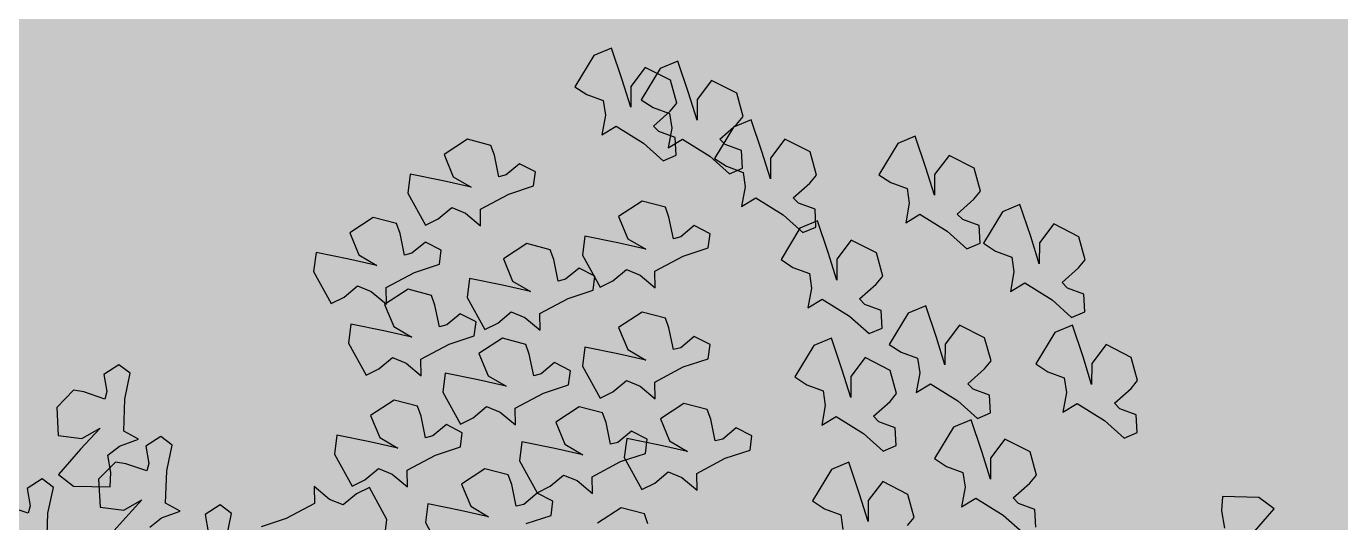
# Model space of a CAD drawing. Header units: millimetres. Extents: x -1042495 to -977915, y 3191218 to 3280168.
# Drawn here: x -1019653 to -1017791, y 3222428 to 3223131 of the extents above; entities that cross this region are included whole.
import ezdxf

# ---------------------------------------------------------------- set-up
doc = ezdxf.new("R2010")
doc.units = ezdxf.units.MM
for name, color, linetype in [('000 дорожки', 7, 'Continuous'), ('000 Привязки', 1, 'Continuous'), ('A绿-TXT', 252, 'Continuous')]:
    doc.layers.add(name, color=color, linetype=linetype)
doc.layers.add('кустарники лиственные', color=7, linetype='Continuous', lineweight=20, true_color=0x455c00)
doc.layers.add('мощение', color=251, linetype='Continuous', lineweight=0)

# ---------------------------------------------------------------- blocks, each defined once
blk = doc.blocks.new('A$C6E9D230D')
at = {"layer": 'A绿-TXT', "color": 254, "true_color": 0xfeeab9}
for p, q in [((1412.1, 2109.7), (1423.8, 2144.9)), ((1424.5, 2106.2), (1412.1, 2109.7)), ((1453.4, 2111.2), (1424.5, 2106.2)), ((1469.6, 2086.3), (1453.4, 2111.2)), ((1358.1, 2078), (1412, 2076.3)), ((1412, 2076.3), (1455.1, 2067.2)), ((1455.1, 2067.2), (1469.6, 2086.3)), ((1476.9, 2058.8), (1457.6, 2033.4)), ((1519.1, 2021.7), (1476.9, 2058.8)), ((1542.3, 2059.1), (1537.2, 2019.4)), ((1589.3, 2061.6), (1542.3, 2059.1)), ((1618, 2033.4), (1589.3, 2061.6)), ((1457.6, 2033.4), (1456.4, 1972.1)), ((1615.1, 2016.2), (1618, 2033.4)), ((1554.5, 1989), (1519.1, 2021.7)), ((1537.2, 2019.4), (1554.5, 1989)), ((1603.3, 1980.9), (1615.1, 2016.2)), ((1398.8, 1951.5), (1356.7, 1988.6)), ((1422.1, 1988.8), (1417, 1949.1)), ((1469.1, 1991.4), (1422.1, 1988.8)), ((1497.7, 1963.1), (1469.1, 1991.4)), ((1456.4, 1972.1), (1480.3, 1970.7)), ((1480.3, 1970.7), (1509.2, 1975.7)), ((1494.8, 1945.9), (1497.7, 1963.1)), ((1509.2, 1975.7), (1524.4, 1956.2)), ((1615.8, 1977.5), (1603.3, 1980.9)), ((1644.6, 1982.5), (1615.8, 1977.5)), ((1660.8, 1957.5), (1644.6, 1982.5)), ((1434.2, 1918.8), (1398.8, 1951.5)), ((1417, 1949.1), (1434.2, 1918.8)), ((1483.1, 1910.7), (1494.8, 1945.9)), ((1524.4, 1956.2), (1535.8, 1924.8)), ((1535.8, 1924.8), (1549.3, 1949.3)), ((1549.3, 1949.3), (1603.2, 1947.6)), ((1603.2, 1947.6), (1646.4, 1938.5)), ((1646.4, 1938.5), (1660.8, 1957.5)), ((1388.9, 1905.5), (1404.2, 1885.9)), ((1495.5, 1907.2), (1483.1, 1910.7)), ((1524.4, 1912.2), (1495.5, 1907.2)), ((1540.5, 1887.3), (1524.4, 1912.2)), ((1404.2, 1885.9), (1415.6, 1854.6)), ((1415.6, 1854.6), (1429.1, 1879.1)), ((1429.1, 1879.1), (1483, 1877.3)), ((1483, 1877.3), (1526.1, 1868.2)), ((1526.1, 1868.2), (1540.5, 1887.3)), ((1409.6, 1812.7), (1380.8, 1807.7)), ((1425.8, 1787.7), (1409.6, 1812.7)), ((1411.4, 1768.7), (1425.8, 1787.7)), ((1368.2, 1777.8), (1411.4, 1768.7)), ((1403.1, 1676.9), (1389.4, 1718.8)), ((1428.5, 1629.3), (1403.1, 1676.9)), ((1816.9, 1630.9), (1763.2, 1601.3)), ((1848.6, 1626.9), (1816.9, 1630.9)), ((1456.5, 1629.9), (1428.5, 1629.3)), ((1435, 1604.3), (1456.5, 1629.9)), ((1837.5, 1571.8), (1848.6, 1626.9)), ((1425.8, 1581.4), (1435, 1604.3)), ((1510.9, 1595.8), (1457.2, 1566.2)), ((1542.6, 1591.8), (1510.9, 1595.8)), ((1531.6, 1536.7), (1542.6, 1591.8)), ((1763.2, 1601.3), (1774, 1579.9)), ((1444.5, 1558.9), (1425.8, 1581.4)), ((1457.2, 1566.2), (1468, 1544.8)), ((1696.8, 1572.4), (1643, 1542.8)), ((1728.5, 1568.4), (1696.8, 1572.4)), ((1717.4, 1513.4), (1728.5, 1568.4)), ((1774, 1579.9), (1792.8, 1557.4)), ((1826.9, 1524.8), (1837.5, 1571.8)), ((1881.5, 1570.4), (1844.6, 1554.9)), ((1907.2, 1530.9), (1881.5, 1570.4)), ((1455.3, 1537.5), (1444.5, 1558.9)), ((1468, 1544.8), (1486.8, 1522.3)), ((1643, 1542.8), (1653.9, 1521.4)), ((1792.8, 1557.4), (1783.5, 1534.4)), ((1844.6, 1554.9), (1826.9, 1524.8)), ((1401.6, 1507.9), (1455.3, 1537.5)), ((1486.8, 1522.3), (1477.5, 1499.4)), ((1521, 1489.8), (1531.6, 1536.7)), ((1575.6, 1535.3), (1538.6, 1519.9)), ((1601.3, 1495.8), (1575.6, 1535.3)), ((1653.9, 1521.4), (1672.6, 1498.9)), ((1783.5, 1534.4), (1762, 1508.9)), ((1897.1, 1492), (1907.2, 1530.9)), ((1369.9, 1511.9), (1401.6, 1507.9)), ((1477.5, 1499.4), (1456.1, 1473.8)), ((1538.6, 1519.9), (1521, 1489.8)), ((1672.6, 1498.9), (1663.3, 1476)), ((1706.8, 1466.4), (1717.4, 1513.4)), ((1761.4, 1511.9), (1724.5, 1496.5)), ((1787.1, 1472.5), (1761.4, 1511.9)), ((1762, 1508.9), (1790, 1509.4)), ((1790, 1509.4), (1815.4, 1461.9)), ((1591.1, 1456.9), (1601.3, 1495.8)), ((1724.5, 1496.5), (1706.8, 1466.4)), ((1844.3, 1478.5), (1880.7, 1485.9)), ((1847.6, 1466), (1844.3, 1478.5)), ((1880.7, 1485.9), (1897.1, 1492)), ((1456.1, 1473.8), (1484, 1474.3)), ((1484, 1474.3), (1509.4, 1426.8)), ((1574.8, 1450.8), (1591.1, 1456.9)), ((1663.3, 1476), (1641.9, 1450.4)), ((1776.9, 1433.5), (1787.1, 1472.5)), ((1815.4, 1461.9), (1829.1, 1420)), ((1866.3, 1443.5), (1847.6, 1466)), ((1948.1, 1472.9), (1894.3, 1443.3)), ((1979.8, 1468.9), (1948.1, 1472.9)), ((1968.7, 1413.8), (1979.8, 1468.9)), ((1396.2, 1443.6), (1342.5, 1414)), ((1427.9, 1439.6), (1396.2, 1443.6)), ((1416.8, 1384.5), (1427.9, 1439.6)), ((1538.4, 1443.4), (1574.8, 1450.8)), ((1541.6, 1430.9), (1538.4, 1443.4)), ((1641.9, 1450.4), (1669.8, 1451)), ((1669.8, 1451), (1695.3, 1403.4)), ((1760.6, 1427.5), (1776.9, 1433.5)), ((1852.8, 1417), (1866.3, 1443.5)), ((1894.3, 1443.3), (1905.2, 1421.9)), ((1509.4, 1426.8), (1523.1, 1384.9)), ((1560.4, 1408.4), (1541.6, 1430.9)), ((1614.7, 1414.3), (1561, 1384.7)), ((1646.5, 1410.3), (1614.7, 1414.3)), ((1724.2, 1420), (1760.6, 1427.5)), ((1727.5, 1407.5), (1724.2, 1420)), ((1829.1, 1420), (1852.8, 1417)), ((1905.2, 1421.9), (1923.9, 1399.4)), ((1958.1, 1366.8), (1968.7, 1413.8)), ((2012.7, 1412.3), (1975.7, 1396.9)), ((2038.4, 1372.9), (2012.7, 1412.3)), ((1546.9, 1381.9), (1560.4, 1408.4)), ((1635.4, 1355.2), (1646.5, 1410.3)), ((1695.3, 1403.4), (1709, 1361.5)), ((1746.2, 1385), (1727.5, 1407.5)), ((1923.9, 1399.4), (1914.6, 1376.4)), ((1975.7, 1396.9), (1958.1, 1366.8)), ((1406.2, 1337.5), (1416.8, 1384.5)), ((1423.9, 1367.6), (1406.2, 1337.5)), ((1460.8, 1383.1), (1423.9, 1367.6)), ((1486.5, 1343.6), (1460.8, 1383.1)), ((1523.1, 1384.9), (1546.9, 1381.9)), ((1561, 1384.7), (1571.9, 1363.3)), ((1773.2, 1373.3), (1719.5, 1343.7)), ((1732.7, 1358.5), (1746.2, 1385)), ((1805, 1369.3), (1773.2, 1373.3)), ((1793.9, 1314.3), (1805, 1369.3)), ((1914.6, 1376.4), (1893.2, 1350.9)), ((2028.2, 1334), (2038.4, 1372.9)), ((1571.9, 1363.3), (1590.6, 1340.8)), ((1624.8, 1308.2), (1635.4, 1355.2)), ((1679.4, 1353.8), (1642.4, 1338.4)), ((1705.1, 1314.3), (1679.4, 1353.8)), ((1709, 1361.5), (1732.7, 1358.5)), ((1893.2, 1350.9), (1921.1, 1351.4)), ((1921.1, 1351.4), (1946.6, 1303.9)), ((1476.4, 1304.7), (1486.5, 1343.6)), ((1590.6, 1340.8), (1581.3, 1317.9)), ((1642.4, 1338.4), (1624.8, 1308.2)), ((1719.5, 1343.7), (1730.4, 1322.3)), ((1730.4, 1322.3), (1749.1, 1299.8)), ((1975.5, 1320.5), (2011.9, 1327.9)), ((2011.9, 1327.9), (2028.2, 1334)), ((1460, 1298.6), (1476.4, 1304.7)), ((1581.3, 1317.9), (1559.9, 1292.3)), ((1694.9, 1275.4), (1705.1, 1314.3)), ((1783.3, 1267.3), (1793.9, 1314.3)), ((1837.9, 1312.8), (1800.9, 1297.4)), ((1863.6, 1273.3), (1837.9, 1312.8)), ((1946.6, 1303.9), (1960.3, 1262)), ((1978.7, 1308), (1975.5, 1320.5)), ((1997.5, 1285.5), (1978.7, 1308)), ((1423.6, 1291.2), (1460, 1298.6)), ((1426.9, 1278.7), (1423.6, 1291.2)), ((1445.6, 1256.2), (1426.9, 1278.7)), ((1500, 1285.6), (1446.3, 1256)), ((1531.7, 1281.6), (1500, 1285.6)), ((1520.7, 1226.5), (1531.7, 1281.6)), ((1559.9, 1292.3), (1587.8, 1292.8)), ((1587.8, 1292.8), (1613.3, 1245.3)), ((1749.1, 1299.8), (1739.8, 1276.9)), ((1800.9, 1297.4), (1783.3, 1267.3)), ((1984, 1259), (1997.5, 1285.5)), ((1394.7, 1274.6), (1408.4, 1232.7)), ((1432.1, 1229.7), (1445.6, 1256.2)), ((1642.2, 1261.9), (1678.6, 1269.3)), ((1645.4, 1249.4), (1642.2, 1261.9)), ((1678.6, 1269.3), (1694.9, 1275.4)), ((1739.8, 1276.9), (1718.4, 1251.3)), ((1853.4, 1234.4), (1863.6, 1273.3)), ((1960.3, 1262), (1984, 1259)), ((1446.3, 1256), (1457.1, 1234.6)), ((1457.1, 1234.6), (1475.9, 1212.1)), ((1613.3, 1245.3), (1627, 1203.4)), ((1664.2, 1226.9), (1645.4, 1249.4)), ((1718.4, 1251.3), (1746.3, 1251.9)), ((1746.3, 1251.9), (1771.8, 1204.3)), ((1837.1, 1228.3), (1853.4, 1234.4)), ((1408.4, 1232.7), (1432.1, 1229.7)), ((1475.9, 1212.1), (1466.6, 1189.1)), ((1510, 1179.5), (1520.7, 1226.5)), ((1564.7, 1225.1), (1527.7, 1209.6)), ((1590.4, 1185.6), (1564.7, 1225.1)), ((1650.7, 1200.4), (1664.2, 1226.9)), ((1800.7, 1220.9), (1837.1, 1228.3)), ((1803.9, 1208.4), (1800.7, 1220.9)), ((1527.7, 1209.6), (1510, 1179.5)), ((1627, 1203.4), (1650.7, 1200.4)), ((1771.8, 1204.3), (1785.5, 1162.4)), ((1822.7, 1185.9), (1803.9, 1208.4)), ((2126.4, 1192.8), (2113.2, 1172.7)), ((2178.8, 1161), (2126.4, 1192.8)), ((1466.6, 1189.1), (1445.1, 1163.6)), ((1580.2, 1146.7), (1590.4, 1185.6)), ((1658.5, 1180.1), (1604.8, 1150.5)), ((1690.2, 1176.1), (1658.5, 1180.1)), ((1679.2, 1121), (1690.2, 1176.1)), ((1844.2, 1180.1), (1790.5, 1150.5)), ((1809.2, 1159.4), (1822.7, 1185.9)), ((1876, 1176.1), (1844.2, 1180.1)), ((1864.9, 1121), (1876, 1176.1)), ((2113.2, 1172.7), (2103.1, 1145.2)), ((1420.9, 1115.3), (1395.2, 1154.8)), ((1445.1, 1163.6), (1473.1, 1164.1)), ((1473.1, 1164.1), (1498.5, 1116.6)), ((1563.9, 1140.6), (1580.2, 1146.7)), ((1604.8, 1150.5), (1615.6, 1129.1)), ((1785.5, 1162.4), (1809.2, 1159.4)), ((1790.5, 1150.5), (1801.3, 1129.1)), ((2078.6, 1141.8), (2045.7, 1147.5)), ((2045.7, 1147.5), (2060.2, 1123.6)), ((2191.2, 1131.6), (2178.8, 1161)), ((1527.5, 1133.2), (1563.9, 1140.6)), ((1530.7, 1120.7), (1527.5, 1133.2)), ((1615.6, 1129.1), (1634.4, 1106.6)), ((1801.3, 1129.1), (1820.1, 1106.6)), ((2103.1, 1145.2), (2078.6, 1141.8)), ((2138, 1113.6), (2191.2, 1131.6)), ((1410.8, 1076.4), (1420.9, 1115.3)), ((1505.5, 1110), (1451.8, 1080.4)), ((1498.5, 1116.6), (1512.2, 1074.7)), ((1537.3, 1106), (1505.5, 1110)), ((1526.2, 1050.9), (1537.3, 1106)), ((1549.5, 1098.2), (1530.7, 1120.7)), ((1634.4, 1106.6), (1625.1, 1083.7)), ((1668.5, 1074.1), (1679.2, 1121)), ((1686.2, 1104.2), (1668.5, 1074.1)), ((1723.2, 1119.6), (1686.2, 1104.2)), ((1748.9, 1080.1), (1723.2, 1119.6)), ((1820.1, 1106.6), (1810.8, 1083.7)), ((1854.3, 1074.1), (1864.9, 1121)), ((1871.9, 1104.2), (1854.3, 1074.1)), ((1908.9, 1119.6), (1871.9, 1104.2)), ((1934.6, 1080.1), (1908.9, 1119.6)), ((2060.2, 1123.6), (2031.7, 1077.8)), ((2092, 1099.3), (2138, 1113.6)), ((1451.8, 1080.4), (1462.6, 1059)), ((1535.9, 1071.7), (1549.5, 1098.2)), ((1625.1, 1083.7), (1603.6, 1058.1)), ((1738.7, 1041.2), (1748.9, 1080.1)), ((1810.8, 1083.7), (1789.4, 1058.1)), ((1924.4, 1041.2), (1934.6, 1080.1)), ((2104.5, 1081.5), (2091.4, 1061.4)), ((2126.9, 1099.1), (2092, 1099.3)), ((2157, 1049.8), (2104.5, 1081.5)), ((2158.7, 1074.8), (2126.9, 1099.1)), ((1394.5, 1070.3), (1410.8, 1076.4)), ((1462.6, 1059), (1481.4, 1036.5)), ((1512.2, 1074.7), (1535.9, 1071.7)), ((1603.6, 1058.1), (1631.6, 1058.6)), ((1631.6, 1058.6), (1657, 1011.1)), ((1789.4, 1058.1), (1817.3, 1058.6)), ((1817.3, 1058.6), (1842.7, 1011.1)), ((2031.7, 1077.8), (2002.3, 1045)), ((2051.4, 1052), (2060.6, 1061.1)), ((2060.6, 1061.1), (2085.2, 1033.3)), ((2091.4, 1061.4), (2081.3, 1034)), ((2137.4, 1032.8), (2158.7, 1074.8)), ((1481.4, 1036.5), (1472.1, 1013.5)), ((1515.6, 1003.9), (1526.2, 1050.9)), ((1570.2, 1049.4), (1533.2, 1034)), ((1595.9, 1010), (1570.2, 1049.4)), ((1722.4, 1035.1), (1738.7, 1041.2)), ((1908.1, 1035.1), (1924.4, 1041.2)), ((2002.3, 1045), (2011.6, 1023)), ((2056.8, 1030.5), (2023.9, 1036.3)), ((2023.9, 1036.3), (2038.4, 1012.4)), ((2041.3, 1024.5), (2051.4, 1052)), ((2169.4, 1020.3), (2157, 1049.8)), ((1533.2, 1034), (1515.6, 1003.9)), ((1686, 1027.7), (1722.4, 1035.1)), ((1689.2, 1015.2), (1686, 1027.7)), ((1708, 992.7), (1689.2, 1015.2)), ((1871.7, 1027.7), (1908.1, 1035.1)), ((1874.9, 1015.2), (1871.7, 1027.7)), ((1893.7, 992.7), (1874.9, 1015.2)), ((2011.6, 1023), (2041.3, 1024.5)), ((2081.3, 1034), (2056.8, 1030.5)), ((2085.2, 1033.3), (2098.7, 1022.2)), ((2098.7, 1022.2), (2137.4, 1032.8)), ((2116.2, 1002.4), (2169.4, 1020.3)), ((1472.1, 1013.5), (1450.7, 988)), ((1585.7, 971.1), (1595.9, 1010)), ((1657, 1011.1), (1670.7, 969.2)), ((1694.4, 966.2), (1708, 992.7)), ((1842.7, 1011.1), (1856.5, 969.2)), ((1880.2, 966.2), (1893.7, 992.7)), ((2038.4, 1012.4), (2009.9, 966.6)), ((2070.2, 988.1), (2116.2, 1002.4)), ((1450.7, 988), (1478.6, 988.5)), ((1478.6, 988.5), (1504, 941)), ((1569.4, 965), (1585.7, 971.1)), ((2105.1, 987.8), (2070.2, 988.1)), ((2136.9, 963.6), (2105.1, 987.8)), ((1533, 957.6), (1569.4, 965)), ((1536.2, 945.1), (1533, 957.6)), ((1670.7, 969.2), (1694.4, 966.2)), ((1856.5, 969.2), (1880.2, 966.2)), ((2009.9, 966.6), (1980.5, 933.7)), ((2006.2, 958.6), (1993.1, 938.5)), ((2058.7, 926.9), (2006.2, 958.6)), ((2029.5, 940.8), (2038.8, 949.8)), ((2038.8, 949.8), (2063.4, 922)), ((2115.6, 921.6), (2136.9, 963.6)), ((1504, 941), (1517.8, 899.1)), ((1555, 922.6), (1536.2, 945.1)), ((1980.5, 933.7), (1989.8, 911.7)), ((1993.1, 938.5), (1983, 911)), ((2019.4, 913.3), (2029.5, 940.8)), ((2071.1, 897.4), (2058.7, 926.9)), ((1541.5, 896.1), (1555, 922.6)), ((1958.5, 907.6), (1925.6, 913.4)), ((1925.6, 913.4), (1940.1, 889.4)), ((1983, 911), (1958.5, 907.6)), ((1989.8, 911.7), (2019.4, 913.3)), ((2063.4, 922), (2076.8, 910.9)), ((2076.8, 910.9), (2115.6, 921.6)), ((1517.8, 899.1), (1541.5, 896.1)), ((1940.1, 889.4), (1911.6, 843.6)), ((2017.9, 879.4), (2071.1, 897.4)), ((1971.9, 865.1), (2017.9, 879.4)), ((2006.8, 864.9), (1971.9, 865.1)), ((2038.6, 840.6), (2006.8, 864.9)), ((1836.8, 847.3), (1823.7, 827.3)), ((1889.3, 815.6), (1836.8, 847.3)), ((1911.6, 843.6), (1882.2, 810.8)), ((2017.3, 798.6), (2038.6, 840.6)), ((1640.2, 824), (1627.1, 803.9)), ((1692.7, 792.2), (1640.2, 824)), ((1823.7, 827.3), (1813.6, 799.8)), ((1901.7, 786.1), (1889.3, 815.6)), ((1921.1, 790.3), (1931.2, 817.8)), ((1931.2, 817.8), (1940.4, 826.9)), ((1940.4, 826.9), (1965.1, 799.1)), ((1432.5, 794.7), (1419.4, 774.6)), ((1485, 762.9), (1432.5, 794.7)), ((1627.1, 803.9), (1617, 776.4)), ((1789.1, 796.3), (1756.2, 802.1)), ((1756.2, 802.1), (1770.7, 778.2)), ((1813.6, 799.8), (1789.1, 796.3)), ((1882.2, 810.8), (1891.4, 788.8)), ((1965.1, 799.1), (1978.5, 788)), ((1978.5, 788), (2017.3, 798.6)), ((1419.4, 774.6), (1409.3, 747.1)), ((1592.4, 773), (1559.6, 778.7)), ((1559.6, 778.7), (1574, 754.8)), ((1617, 776.4), (1592.4, 773)), ((1705.1, 762.8), (1692.7, 792.2)), ((1770.7, 778.2), (1742.2, 732.4)), ((1848.5, 768.2), (1901.7, 786.1)), ((1891.4, 788.8), (1921.1, 790.3)), ((1497.4, 733.5), (1485, 762.9)), ((1574, 754.8), (1545.6, 709)), ((1651.9, 744.8), (1705.1, 762.8)), ((1802.5, 753.9), (1848.5, 768.2)), ((1837.4, 753.7), (1802.5, 753.9)), ((1869.2, 729.4), (1837.4, 753.7)), ((1409.3, 747.1), (1384.8, 743.7)), ((1444.2, 715.5), (1497.4, 733.5)), ((1605.8, 730.5), (1651.9, 744.8)), ((1640.8, 730.3), (1605.8, 730.5)), ((1672.6, 706), (1640.8, 730.3)), ((1742.2, 732.4), (1712.8, 699.6)), ((1847.9, 687.4), (1869.2, 729.4)), ((1398.2, 701.2), (1444.2, 715.5)), ((1545.6, 709), (1516.1, 676.2)), ((1651.3, 664), (1672.6, 706)), ((1751.7, 679.1), (1761.8, 706.6)), ((1761.8, 706.6), (1771, 715.6)), ((1771, 715.6), (1795.7, 687.8)), ((1433.1, 701), (1398.2, 701.2)), ((1464.9, 676.7), (1433.1, 701)), ((1555.1, 655.7), (1565.2, 683.2)), ((1565.2, 683.2), (1574.4, 692.3)), ((1574.4, 692.3), (1599.1, 664.5)), ((1712.8, 699.6), (1722, 677.5)), ((1795.7, 687.8), (1809.1, 676.7)), ((1809.1, 676.7), (1847.9, 687.4)), ((1978.9, 683.4), (1965.8, 663.3)), ((2031.4, 651.7), (1978.9, 683.4)), ((1443.6, 634.7), (1464.9, 676.7)), ((1516.1, 676.2), (1525.4, 654.2)), ((1599.1, 664.5), (1612.5, 653.4)), ((1612.5, 653.4), (1651.3, 664)), ((1694.8, 665.8), (1681.6, 645.7)), ((1747.2, 634.1), (1694.8, 665.8)), ((1722, 677.5), (1751.7, 679.1)), ((1965.8, 663.3), (1955.7, 635.9)), ((1525.4, 654.2), (1555.1, 655.7)), ((1681.6, 645.7), (1671.5, 618.3)), ((2043.8, 622.2), (2031.4, 651.7)), ((1391.4, 635.2), (1404.8, 624.1)), ((1404.8, 624.1), (1443.6, 634.7)), ((1647, 614.8), (1614.1, 620.6)), ((1614.1, 620.6), (1628.6, 596.7)), ((1671.5, 618.3), (1647, 614.8)), ((1759.6, 604.6), (1747.2, 634.1)), ((1931.1, 632.4), (1898.3, 638.2)), ((1898.3, 638.2), (1912.7, 614.3)), ((1955.7, 635.9), (1931.1, 632.4)), ((1990.6, 604.3), (2043.8, 622.2)), ((1628.6, 596.7), (1600.1, 550.9)), ((1706.4, 586.7), (1759.6, 604.6)), ((1912.7, 614.3), (1884.3, 568.5)), ((1944.5, 590), (1990.6, 604.3)), ((1503.5, 589.8), (1490.4, 569.7)), ((1556, 558), (1503.5, 589.8)), ((1660.4, 572.4), (1706.4, 586.7)), ((1979.5, 589.7), (1944.5, 590)), ((2011.3, 565.5), (1979.5, 589.7)), ((1490.4, 569.7), (1480.3, 542.2)), ((1568.4, 528.6), (1556, 558)), ((1695.3, 572.1), (1660.4, 572.4)), ((1727.1, 547.9), (1695.3, 572.1)), ((1884.3, 568.5), (1854.8, 535.7)), ((1903.9, 542.7), (1913.1, 551.7)), ((1913.1, 551.7), (1937.8, 523.9)), ((1990, 523.5), (2011.3, 565.5)), ((1455.8, 538.8), (1422.9, 544.6)), ((1422.9, 544.6), (1437.4, 520.6)), ((1480.3, 542.2), (1455.8, 538.8)), ((1600.1, 550.9), (1570.7, 518.1)), ((1619.8, 525.1), (1629, 534.1)), ((1629, 534.1), (1653.6, 506.3)), ((1705.8, 505.9), (1727.1, 547.9)), ((1854.8, 535.7), (1864.1, 513.6)), ((1893.8, 515.2), (1903.9, 542.7)), ((1437.4, 520.6), (1408.9, 474.8)), ((1469.2, 496.3), (1515.2, 510.6)), ((1515.2, 510.6), (1568.4, 528.6)), ((1570.7, 518.1), (1580, 496)), ((1609.6, 497.6), (1619.8, 525.1)), ((1864.2, 507.8), (1851, 487.7)), ((1864.1, 513.6), (1893.8, 515.2)), ((1916.6, 476.1), (1864.2, 507.8)), ((1937.8, 523.9), (1951.2, 512.8)), ((1951.2, 512.8), (1990, 523.5)), ((1504.1, 496.1), (1469.2, 496.3)), ((1535.9, 471.8), (1504.1, 496.1)), ((1580, 496), (1609.6, 497.6)), ((1653.6, 506.3), (1667, 495.2)), ((1667, 495.2), (1705.8, 505.9)), ((1851, 487.7), (1840.9, 460.3)), ((1408.9, 474.8), (1379.5, 442)), ((1514.6, 429.8), (1535.9, 471.8)), ((1929, 446.6), (1916.6, 476.1)), ((1418.4, 421.5), (1428.5, 449)), ((1428.5, 449), (1437.7, 458.1)), ((1437.7, 458.1), (1462.4, 430.3)), ((1816.4, 456.8), (1783.5, 462.6)), ((1783.5, 462.6), (1798, 438.7)), ((1840.9, 460.3), (1816.4, 456.8)), ((1875.8, 428.7), (1929, 446.6)), ((1388.7, 420), (1418.4, 421.5)), ((1462.4, 430.3), (1475.8, 419.2)), ((1475.8, 419.2), (1514.6, 429.8)), ((1662, 420), (1648.9, 399.9)), ((1714.5, 388.2), (1662, 420)), ((1798, 438.7), (1769.5, 392.9)), ((1829.8, 414.4), (1875.8, 428.7)), ((1648.9, 399.9), (1638.8, 372.4)), ((1864.7, 414.1), (1829.8, 414.4)), ((1896.5, 389.9), (1864.7, 414.1)), ((1614.3, 368.9), (1581.4, 374.7)), ((1581.4, 374.7), (1595.9, 350.8)), ((1726.9, 358.7), (1714.5, 388.2)), ((1769.5, 392.9), (1740.1, 360)), ((1789.2, 367.1), (1798.4, 376.1)), ((1798.4, 376.1), (1823, 348.3)), ((1875.2, 347.9), (1896.5, 389.9)), ((1638.8, 372.4), (1614.3, 368.9)), ((1673.7, 340.8), (1726.9, 358.7)), ((1740.1, 360), (1749.4, 338)), ((1779.1, 339.6), (1789.2, 367.1)), ((1595.9, 350.8), (1567.4, 305)), ((1627.7, 326.5), (1673.7, 340.8)), ((1749.4, 338), (1779.1, 339.6)), ((1823, 348.3), (1836.4, 337.2)), ((1836.4, 337.2), (1875.2, 347.9)), ((1662.6, 326.3), (1627.7, 326.5)), ((1694.4, 302), (1662.6, 326.3)), ((1567.4, 305), (1538, 272.2)), ((1587, 279.2), (1596.2, 288.3)), ((1596.2, 288.3), (1620.9, 260.4)), ((1673.1, 260), (1694.4, 302)), ((1538, 272.2), (1547.2, 250.2)), ((1576.9, 251.7), (1587, 279.2)), ((1547.2, 250.2), (1576.9, 251.7)), ((1620.9, 260.4), (1634.3, 249.4)), ((1634.3, 249.4), (1673.1, 260)), ((1415.9, 108.5), (1387.1, 103.5)), ((1439.9, 107.2), (1415.9, 108.5)), ((1438.6, 45.9), (1439.9, 107.2)), ((1377.2, 57.5), (1419.3, 20.4)), ((1419.3, 20.4), (1438.6, 45.9))]:
    blk.add_line(p, q, dxfattribs=at)

msp = doc.modelspace()

# ---------------------------------------------------------------- hatches: boundary and pattern name
at = {"layer": '000 Привязки', "true_color": 0x999b37}
h = msp.add_hatch(color=55, dxfattribs=at)
h.dxf.hatch_style = 1
h.paths.add_polyline_path([(-985643, 3228982.2), (-1025266.5, 3230354), (-1023687.3, 3222587.9), (-1023695.8, 3222326.6, -0.141393), (-1016943.1, 3220224.1), (-1016496.2, 3221622.5), (-1016210.4, 3221531.2), (-1016210.4, 3221531.2), (-1015958.5, 3222328.6, 0.496147), (-1017796.3, 3224930), (-1018132, 3224941.7), (-1018164.5, 3223942.2), (-1022162.2, 3224080.6), (-1022172.6, 3224081), (-1021999.6, 3229078), (-1018002, 3228939.6), (-1018067, 3226940.6), (-1015555.4, 3226853.6, 0.203219), (-1014097.8, 3227412.9, -0.203219), (-1012640.1, 3227972.2), (-1003637.5, 3227660.6), (-997111.3, 3227434.6, -0.41494), (-995181.9, 3225361.7), (-995439.3, 3220447), (-995844.2, 3217958), (-995545.8, 3217862.6), (-996001.9, 3216435.5, -0.000058), (-995902.5, 3216403.7, -0.054849), (-993774.3, 3214093.5), (-991611.2, 3211415.6), (-989700.5, 3215862.1)])
at = {"layer": 'мощение', "linetype": 'ByBlock'}
h = msp.add_hatch(dxfattribs=at)
h.set_pattern_fill('AR-B88', scale=2.9, angle=358)
h.paths.add_polyline_path([(-1015555.4, 3226853.6), (-1018067, 3226940.6), (-1018132, 3224941.7), (-1017796.3, 3224930, -0.496147), (-1015958.5, 3222328.6), (-1016210.4, 3221531.2), (-1014314.4, 3220925.3), (-1012890.6, 3225380.8, -0.334455), (-1010926.5, 3226771.2), (-1002843.2, 3226532.4), (-998251.4, 3226373.4, -0.41494), (-996322, 3224300.5), (-996532.9, 3220639.7), (-996892, 3218292.8), (-995844.2, 3217958), (-995439.3, 3220447), (-995181.9, 3225361.7, 0.41494), (-997111.3, 3227434.6), (-1003637.5, 3227660.6), (-1012640.1, 3227972.2, 0.203219), (-1014097.8, 3227412.9, -0.203219)])

# ---------------------------------------------------------------- linework, layer by layer
at = {"layer": '000 дорожки'}
msp.add_lwpolyline([(-1018142.5, 3224942), (-1017796.3, 3224930, -0.496147), (-1015958.5, 3222328.6), (-1016210.4, 3221531.2)], format="xyb", dxfattribs=at)

# ---------------------------------------------------------------- block references
at = {"layer": 'кустарники лиственные', "xscale": 0.8449588223999995, "yscale": 0.8449588223999995, "zscale": 0.8449588223999995, "rotation": 90}
msp.add_blockref('A$C6E9D230D', (-1017868, 3221248.8), dxfattribs=at)

doc.saveas('drawing.dxf')
